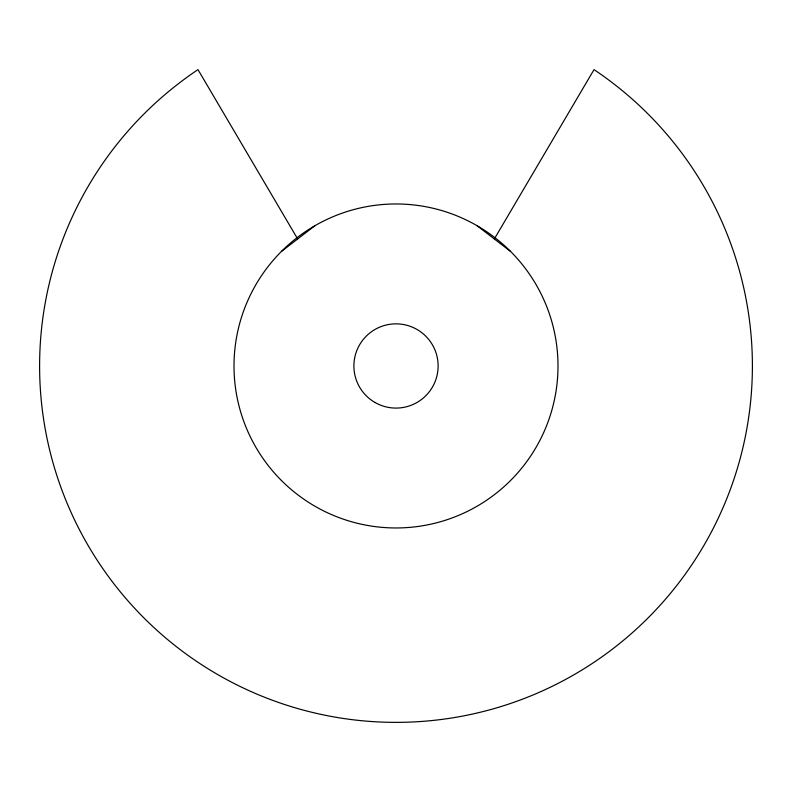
<?xml version="1.0" encoding="UTF-8"?>
<svg xmlns="http://www.w3.org/2000/svg" width="792" height="792" viewBox="0 0 792 792"><rect width="100%" height="100%" fill="white"/><g stroke="black" fill="none" stroke-linecap="round" stroke-linejoin="round"><path stroke-width="1.19" d="M494.327 238.966L594.01 69.637A356.4 356.4 0 0 1 663.953 600.96A356.4 356.4 0 0 1 128.047 600.96A356.4 356.4 0 0 1 197.99 69.637L297.673 238.966M281.447 251.42L314.998 225.67M477.002 225.67L510.553 251.42M281.447 480.516A162.004 162.004 0 0 0 552.479 407.9A162.004 162.004 0 0 0 354.073 209.484A162.004 162.004 0 0 0 281.447 480.516M374.943 402.445A42.124 42.124 0 0 0 438.125 365.963A42.124 42.124 0 0 0 374.943 329.492A42.124 42.124 0 0 0 374.943 402.445"/></g></svg>
